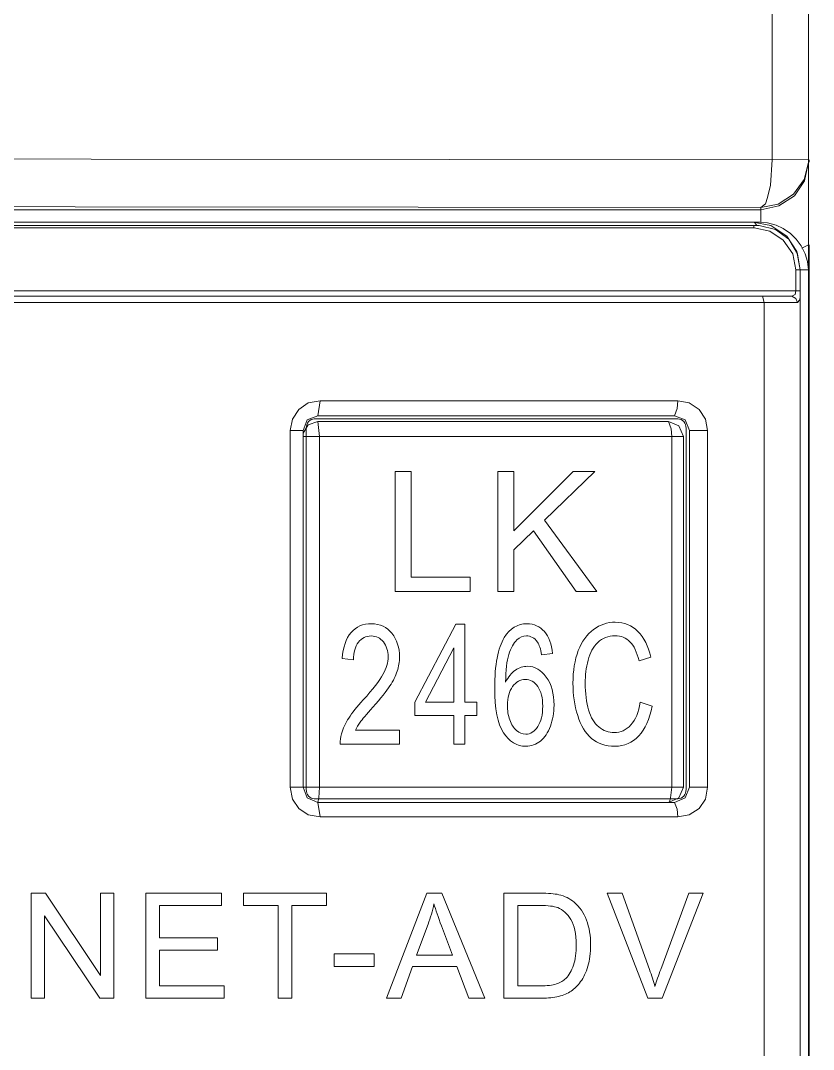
# Model space of a CAD drawing. Header units: millimetres. Extents: x 33157 to 59611, y -29750 to 1750.
# Drawn here: x 54102.27 to 54115.63, y -3122.74 to -3105.41 of the extents above; entities that cross this region are included whole.
import ezdxf

# ---------------------------------------------------------------- set-up
doc = ezdxf.new("R2010")
doc.units = ezdxf.units.MM
doc.layers.get('0').update_dxf_attribs({"lineweight": 18})

msp = doc.modelspace()

# ---------------------------------------------------------------- linework, layer by layer
at = {"lineweight": 9}
for p, q in [((54114.933, -3043.278), (54114.933, -3107.761)), ((54115.547, -3043.278), (54115.547, -3170.694)), ((54115.547, -3107.761), (54115.547, -3107.799)), ((54115.557, -3107.761), (54115.557, -3107.799)), ((54114.744, -3108.564), (54114.744, -3108.81)), ((54115.557, -3109.188), (54115.557, -3168.464)), ((54115.33, -3109.613), (54115.33, -3109.963)), ((54115.406, -3109.613), (54115.406, -3170.429)), ((54115.547, -3109.613), (54115.547, -3167.906)), ((54114.801, -3110.161), (54114.801, -3170.429)), ((54106.816, -3112.316), (54106.816, -3118.325)), ((54107.033, -3112.316), (54107.033, -3118.325)), ((54113.544, -3112.316), (54113.544, -3118.325)), ((54113.846, -3112.316), (54113.846, -3118.325)), ((54107.307, -3112.42), (54107.307, -3118.325)), ((54113.242, -3112.42), (54113.242, -3118.325)), ((54113.44, -3112.42), (54113.44, -3118.325))]:
    msp.add_line(p, q, dxfattribs=at)
for points in [[(54097.414, -3107.742), (54097.414, -3107.742), (54115.547, -3107.761), (54115.547, -3107.761)], [(54114.744, -3108.602), (54114.744, -3108.602), (54083.788, -3108.602), (54083.788, -3108.602)], [(54114.744, -3108.564), (54114.744, -3108.564), (54097.414, -3108.545), (54097.414, -3108.545)], [(54080.121, -3108.81), (54080.121, -3108.81), (54114.725, -3108.81), (54114.725, -3108.81)], [(54114.64, -3108.819), (54114.64, -3108.819), (54114.612, -3108.81), (54114.612, -3108.81)], [(54114.678, -3108.867), (54114.678, -3108.867), (54114.64, -3108.819), (54114.64, -3108.819)], [(54114.631, -3108.904), (54114.631, -3108.904), (54080.197, -3108.904), (54080.197, -3108.904)], [(54080.206, -3108.867), (54080.206, -3108.867), (54114.621, -3108.867), (54114.621, -3108.867)], [(54114.631, -3108.904), (54114.631, -3108.904), (54114.621, -3108.867), (54114.621, -3108.867)], [(54114.621, -3108.867), (54114.621, -3108.867), (54114.65, -3108.867), (54114.65, -3108.867)], [(54114.65, -3108.867), (54114.65, -3108.867), (54114.678, -3108.867), (54114.678, -3108.867)], [(54114.716, -3108.867), (54114.716, -3108.867), (54114.678, -3108.867), (54114.678, -3108.867)], [(54115.434, -3109.245), (54115.434, -3109.245), (54115.547, -3109.188), (54115.547, -3109.188)], [(54115.33, -3109.613), (54115.33, -3109.613), (54115.547, -3109.613), (54115.547, -3109.613)], [(54079.488, -3109.963), (54079.488, -3109.963), (54115.406, -3109.963), (54115.406, -3109.963)], [(54079.564, -3110.057), (54079.564, -3110.057), (54115.264, -3110.057), (54115.264, -3110.057)], [(54114.772, -3110.057), (54114.772, -3110.057), (54114.801, -3110.161), (54114.801, -3110.161)], [(54079.469, -3110.161), (54079.469, -3110.161), (54115.358, -3110.161), (54115.358, -3110.161)], [(54107.317, -3111.815), (54107.317, -3111.815), (54107.279, -3112.07), (54107.279, -3112.07)], [(54107.317, -3111.815), (54107.317, -3111.815), (54113.346, -3111.815), (54113.346, -3111.815)], [(54107.279, -3112.07), (54107.279, -3112.07), (54113.289, -3112.07), (54113.289, -3112.07)], [(54106.816, -3112.316), (54106.816, -3112.316), (54107.033, -3112.316), (54107.033, -3112.316)], [(54113.185, -3112.164), (54113.185, -3112.164), (54107.279, -3112.164), (54107.279, -3112.164)], [(54107.307, -3112.42), (54107.307, -3112.42), (54107.279, -3112.164), (54107.279, -3112.164)], [(54113.846, -3112.316), (54113.846, -3112.316), (54113.544, -3112.316), (54113.544, -3112.316)], [(54107.033, -3112.42), (54107.033, -3112.42), (54113.44, -3112.42), (54113.44, -3112.42)], [(54106.816, -3118.325), (54106.816, -3118.325), (54107.033, -3118.325), (54107.033, -3118.325)], [(54107.033, -3118.325), (54107.033, -3118.325), (54113.44, -3118.325), (54113.44, -3118.325)], [(54107.307, -3118.325), (54107.307, -3118.325), (54107.298, -3118.505), (54107.298, -3118.505)], [(54113.242, -3118.325), (54113.242, -3118.325), (54113.223, -3118.505), (54113.223, -3118.505)], [(54113.846, -3118.325), (54113.846, -3118.325), (54113.544, -3118.325), (54113.544, -3118.325)], [(54107.298, -3118.505), (54107.298, -3118.505), (54107.279, -3118.581), (54107.279, -3118.581)], [(54113.223, -3118.505), (54113.223, -3118.505), (54113.204, -3118.571), (54113.204, -3118.571)], [(54113.289, -3118.581), (54113.289, -3118.581), (54107.279, -3118.581), (54107.279, -3118.581)], [(54107.279, -3118.581), (54107.279, -3118.581), (54113.185, -3118.581), (54113.185, -3118.581)], [(54107.317, -3118.826), (54107.317, -3118.826), (54107.279, -3118.581), (54107.279, -3118.581)], [(54113.204, -3118.571), (54113.204, -3118.571), (54113.185, -3118.581), (54113.185, -3118.581)], [(54113.346, -3118.826), (54113.346, -3118.826), (54107.317, -3118.826), (54107.317, -3118.826)]]:
    msp.add_open_spline(points, degree=3, dxfattribs=at)
for points, knots in [([(54114.744, -3108.602), (54114.744, -3108.602), (54115.046, -3108.536), (54115.046, -3108.536), (54115.046, -3108.536), (54115.311, -3108.366), (54115.311, -3108.366), (54115.311, -3108.366), (54115.481, -3108.111), (54115.481, -3108.111), (54115.481, -3108.111), (54115.547, -3107.799), (54115.547, -3107.799)], [0, 0, 0, 0, 154250.436821, 154250.436821, 154250.436821, 308500.873642, 308500.873642, 308500.873642, 462751.310463, 462751.310463, 462751.310463, 617001.747283, 617001.747283, 617001.747283, 617001.747283]), ([(54114.744, -3108.564), (54114.744, -3108.564), (54115.037, -3108.507), (54115.037, -3108.507), (54115.037, -3108.507), (54115.292, -3108.337), (54115.292, -3108.337), (54115.292, -3108.337), (54115.472, -3108.092), (54115.472, -3108.092), (54115.472, -3108.092), (54115.547, -3107.799), (54115.547, -3107.799)], [0, 0, 0, 0, 154250.384135, 154250.384135, 154250.384135, 308500.76827, 308500.76827, 308500.76827, 462751.152405, 462751.152405, 462751.152405, 617001.53654, 617001.53654, 617001.53654, 617001.53654]), ([(54114.933, -3107.761), (54114.933, -3107.761), (54114.905, -3108.186), (54114.905, -3108.186), (54114.905, -3108.186), (54114.857, -3108.394), (54114.857, -3108.394), (54114.857, -3108.394), (54114.82, -3108.498), (54114.82, -3108.498), (54114.82, -3108.498), (54114.744, -3108.564), (54114.744, -3108.564)], [0, 0, 0, 0, 154249.228668, 154249.228668, 154249.228668, 308498.457336, 308498.457336, 308498.457336, 462747.686005, 462747.686005, 462747.686005, 616996.914673, 616996.914673, 616996.914673, 616996.914673]), ([(54115.406, -3109.613), (54115.406, -3109.613), (54115.349, -3109.301), (54115.349, -3109.301), (54115.349, -3109.301), (54115.179, -3109.046), (54115.179, -3109.046), (54115.179, -3109.046), (54114.914, -3108.867), (54114.914, -3108.867), (54114.914, -3108.867), (54114.612, -3108.81), (54114.612, -3108.81)], [0, 0, 0, 0, 154251.480253, 154251.480253, 154251.480253, 308502.960506, 308502.960506, 308502.960506, 462754.440759, 462754.440759, 462754.440759, 617005.921012, 617005.921012, 617005.921012, 617005.921012]), ([(54115.547, -3109.613), (54115.547, -3109.613), (54115.528, -3109.471), (54115.528, -3109.471), (54115.528, -3109.471), (54115.491, -3109.339), (54115.491, -3109.339), (54115.491, -3109.339), (54115.424, -3109.207), (54115.424, -3109.207), (54115.424, -3109.207), (54115.339, -3109.093), (54115.339, -3109.093), (54115.339, -3109.093), (54115.245, -3108.999), (54115.245, -3108.999), (54115.245, -3108.999), (54115.122, -3108.914), (54115.122, -3108.914), (54115.122, -3108.914), (54114.999, -3108.857), (54114.999, -3108.857), (54114.999, -3108.857), (54114.857, -3108.819), (54114.857, -3108.819), (54114.857, -3108.819), (54114.725, -3108.81), (54114.725, -3108.81)], [0, 0, 0, 0, 143128.672101, 143128.672101, 143128.672101, 286257.344202, 286257.344202, 286257.344202, 429386.016303, 429386.016303, 429386.016303, 572514.688404, 572514.688404, 572514.688404, 715643.360505, 715643.360505, 715643.360505, 858772.032605, 858772.032605, 858772.032605, 1001900.704706, 1001900.704706, 1001900.704706, 1145029.376807, 1145029.376807, 1145029.376807, 1288158.048908, 1288158.048908, 1288158.048908, 1288158.048908]), ([(54115.33, -3109.613), (54115.33, -3109.613), (54115.283, -3109.339), (54115.283, -3109.339), (54115.283, -3109.339), (54115.122, -3109.112), (54115.122, -3109.112), (54115.122, -3109.112), (54114.895, -3108.961), (54114.895, -3108.961), (54114.895, -3108.961), (54114.631, -3108.904), (54114.631, -3108.904)], [0, 0, 0, 0, 154251.496688, 154251.496688, 154251.496688, 308502.993375, 308502.993375, 308502.993375, 462754.490063, 462754.490063, 462754.490063, 617005.986751, 617005.986751, 617005.986751, 617005.986751]), ([(54114.716, -3108.867), (54114.716, -3108.867), (54114.99, -3108.933), (54114.99, -3108.933), (54114.99, -3108.933), (54115.217, -3109.093), (54115.217, -3109.093), (54115.217, -3109.093), (54115.358, -3109.339), (54115.358, -3109.339), (54115.358, -3109.339), (54115.406, -3109.613), (54115.406, -3109.613)], [0, 0, 0, 0, 154251.244562, 154251.244562, 154251.244562, 308502.489123, 308502.489123, 308502.489123, 462753.733685, 462753.733685, 462753.733685, 617004.978246, 617004.978246, 617004.978246, 617004.978246]), ([(54115.264, -3110.057), (54115.264, -3110.057), (54115.33, -3110.095), (54115.33, -3110.095), (54115.33, -3110.095), (54115.358, -3110.161), (54115.358, -3110.161)], [0, 0, 0, 0, 173959.280903, 173959.280903, 173959.280903, 347918.561806, 347918.561806, 347918.561806, 347918.561806]), ([(54115.264, -3110.057), (54115.264, -3110.057), (54115.32, -3110.029), (54115.32, -3110.029), (54115.32, -3110.029), (54115.33, -3109.963), (54115.33, -3109.963)], [0, 0, 0, 0, 173959.153992, 173959.153992, 173959.153992, 347918.307983, 347918.307983, 347918.307983, 347918.307983]), ([(54115.358, -3110.161), (54115.358, -3110.161), (54115.396, -3110.123), (54115.396, -3110.123), (54115.396, -3110.123), (54115.406, -3110.076), (54115.406, -3110.076), (54115.406, -3110.076), (54115.406, -3109.963), (54115.406, -3109.963)], [0, 0, 0, 0, 160294.74814, 160294.74814, 160294.74814, 320589.496281, 320589.496281, 320589.496281, 480884.244421, 480884.244421, 480884.244421, 480884.244421]), ([(54106.816, -3112.316), (54106.816, -3112.316), (54106.854, -3112.127), (54106.854, -3112.127), (54106.854, -3112.127), (54106.958, -3111.966), (54106.958, -3111.966), (54106.958, -3111.966), (54107.118, -3111.853), (54107.118, -3111.853), (54107.118, -3111.853), (54107.317, -3111.815), (54107.317, -3111.815)], [0, 0, 0, 0, 154233.320652, 154233.320652, 154233.320652, 308466.641303, 308466.641303, 308466.641303, 462699.961955, 462699.961955, 462699.961955, 616933.282607, 616933.282607, 616933.282607, 616933.282607]), ([(54113.346, -3111.815), (54113.346, -3111.815), (54113.336, -3111.947), (54113.336, -3111.947), (54113.336, -3111.947), (54113.289, -3112.07), (54113.289, -3112.07)], [0, 0, 0, 0, 173956.068817, 173956.068817, 173956.068817, 347912.137634, 347912.137634, 347912.137634, 347912.137634]), ([(54113.346, -3111.815), (54113.346, -3111.815), (54113.535, -3111.853), (54113.535, -3111.853), (54113.535, -3111.853), (54113.705, -3111.966), (54113.705, -3111.966), (54113.705, -3111.966), (54113.809, -3112.127), (54113.809, -3112.127), (54113.809, -3112.127), (54113.846, -3112.316), (54113.846, -3112.316)], [0, 0, 0, 0, 154251.604839, 154251.604839, 154251.604839, 308503.209677, 308503.209677, 308503.209677, 462754.814516, 462754.814516, 462754.814516, 617006.419354, 617006.419354, 617006.419354, 617006.419354]), ([(54107.279, -3112.07), (54107.279, -3112.07), (54107.099, -3112.136), (54107.099, -3112.136), (54107.099, -3112.136), (54107.033, -3112.316), (54107.033, -3112.316)], [0, 0, 0, 0, 173937.025162, 173937.025162, 173937.025162, 347874.050323, 347874.050323, 347874.050323, 347874.050323]), ([(54113.544, -3112.316), (54113.544, -3112.316), (54113.468, -3112.136), (54113.468, -3112.136), (54113.468, -3112.136), (54113.289, -3112.07), (54113.289, -3112.07)], [0, 0, 0, 0, 173956.800901, 173956.800901, 173956.800901, 347913.601801, 347913.601801, 347913.601801, 347913.601801]), ([(54107.279, -3112.164), (54107.279, -3112.164), (54107.118, -3112.221), (54107.118, -3112.221), (54107.118, -3112.221), (54107.033, -3112.363), (54107.033, -3112.363)], [0, 0, 0, 0, 173937.222233, 173937.222233, 173937.222233, 347874.444465, 347874.444465, 347874.444465, 347874.444465]), ([(54113.44, -3112.42), (54113.44, -3112.42), (54113.364, -3112.24), (54113.364, -3112.24), (54113.364, -3112.24), (54113.185, -3112.164), (54113.185, -3112.164)], [0, 0, 0, 0, 173956.649353, 173956.649353, 173956.649353, 347913.298706, 347913.298706, 347913.298706, 347913.298706]), ([(54113.242, -3112.42), (54113.242, -3112.42), (54113.232, -3112.287), (54113.232, -3112.287), (54113.232, -3112.287), (54113.185, -3112.164), (54113.185, -3112.164)], [0, 0, 0, 0, 173956.41156, 173956.41156, 173956.41156, 347912.82312, 347912.82312, 347912.82312, 347912.82312]), ([(54107.317, -3118.826), (54107.317, -3118.826), (54107.118, -3118.788), (54107.118, -3118.788), (54107.118, -3118.788), (54106.958, -3118.684), (54106.958, -3118.684), (54106.958, -3118.684), (54106.854, -3118.524), (54106.854, -3118.524), (54106.854, -3118.524), (54106.816, -3118.325), (54106.816, -3118.325)], [0, 0, 0, 0, 154243.393171, 154243.393171, 154243.393171, 308486.786341, 308486.786341, 308486.786341, 462730.179512, 462730.179512, 462730.179512, 616973.572682, 616973.572682, 616973.572682, 616973.572682]), ([(54107.033, -3118.325), (54107.033, -3118.325), (54107.099, -3118.505), (54107.099, -3118.505), (54107.099, -3118.505), (54107.279, -3118.581), (54107.279, -3118.581)], [0, 0, 0, 0, 173947.686586, 173947.686586, 173947.686586, 347895.373172, 347895.373172, 347895.373172, 347895.373172]), ([(54113.185, -3118.581), (54113.185, -3118.581), (54113.364, -3118.505), (54113.364, -3118.505), (54113.364, -3118.505), (54113.44, -3118.325), (54113.44, -3118.325)], [0, 0, 0, 0, 173967.142101, 173967.142101, 173967.142101, 347934.284201, 347934.284201, 347934.284201, 347934.284201]), ([(54113.289, -3118.581), (54113.289, -3118.581), (54113.468, -3118.505), (54113.468, -3118.505), (54113.468, -3118.505), (54113.544, -3118.325), (54113.544, -3118.325)], [0, 0, 0, 0, 173967.466205, 173967.466205, 173967.466205, 347934.932409, 347934.932409, 347934.932409, 347934.932409]), ([(54113.846, -3118.325), (54113.846, -3118.325), (54113.809, -3118.524), (54113.809, -3118.524), (54113.809, -3118.524), (54113.705, -3118.684), (54113.705, -3118.684), (54113.705, -3118.684), (54113.535, -3118.788), (54113.535, -3118.788), (54113.535, -3118.788), (54113.346, -3118.826), (54113.346, -3118.826)], [0, 0, 0, 0, 154261.684437, 154261.684437, 154261.684437, 308523.368875, 308523.368875, 308523.368875, 462785.053312, 462785.053312, 462785.053312, 617046.73775, 617046.73775, 617046.73775, 617046.73775]), ([(54113.346, -3118.826), (54113.346, -3118.826), (54113.336, -3118.694), (54113.336, -3118.694), (54113.336, -3118.694), (54113.289, -3118.581), (54113.289, -3118.581)], [0, 0, 0, 0, 173967.528364, 173967.528364, 173967.528364, 347935.056728, 347935.056728, 347935.056728, 347935.056728])]:
    msp.add_open_spline(points, degree=3, knots=knots, dxfattribs=at)
for points, knots in [([(54107.221, -3112.121), (54107.221, -3112.121), (54113.347, -3112.121), (54113.347, -3112.121), (54113.422, -3112.121), (54113.484, -3112.192), (54113.484, -3112.28), (54113.484, -3112.28), (54113.484, -3118.361), (54113.484, -3118.361), (54113.484, -3118.449), (54113.422, -3118.521), (54113.347, -3118.521), (54113.347, -3118.521), (54107.221, -3118.521), (54107.221, -3118.521), (54107.146, -3118.521), (54107.084, -3118.449), (54107.084, -3118.361), (54107.084, -3118.361), (54107.084, -3112.28), (54107.084, -3112.28), (54107.084, -3112.192), (54107.146, -3112.121), (54107.221, -3112.121)], [0, 0, 0, 0, 144384.234213, 144384.234213, 144384.234213, 288768.468427, 288768.468427, 288768.468427, 433152.70264, 433152.70264, 433152.70264, 577536.936854, 577536.936854, 577536.936854, 721921.171067, 721921.171067, 721921.171067, 866305.405281, 866305.405281, 866305.405281, 1010689.639494, 1010689.639494, 1010689.639494, 1155073.873707, 1155073.873707, 1155073.873707, 1155073.873707]), ([(54108.585, -3115.027), (54108.585, -3115.027), (54108.585, -3113.006), (54108.585, -3113.006), (54108.585, -3113.006), (54108.853, -3113.006), (54108.853, -3113.006), (54108.853, -3113.006), (54108.853, -3114.79), (54108.853, -3114.79), (54108.853, -3114.79), (54109.847, -3114.79), (54109.847, -3114.79), (54109.847, -3114.79), (54109.847, -3115.027), (54109.847, -3115.027), (54109.847, -3115.027), (54108.585, -3115.027), (54108.585, -3115.027)], [0, 0, 0, 0, 147670.696242, 147670.696242, 147670.696242, 295341.392484, 295341.392484, 295341.392484, 443012.088727, 443012.088727, 443012.088727, 590682.784969, 590682.784969, 590682.784969, 738353.481211, 738353.481211, 738353.481211, 886024.177453, 886024.177453, 886024.177453, 886024.177453]), ([(54110.312, -3115.027), (54110.312, -3115.027), (54110.312, -3113.006), (54110.312, -3113.006), (54110.312, -3113.006), (54110.58, -3113.006), (54110.58, -3113.006), (54110.58, -3113.006), (54110.58, -3114.008), (54110.58, -3114.008), (54110.58, -3114.008), (54111.584, -3113.006), (54111.584, -3113.006), (54111.584, -3113.006), (54111.946, -3113.006), (54111.946, -3113.006), (54111.946, -3113.006), (54111.098, -3113.826), (54111.098, -3113.826), (54111.098, -3113.826), (54111.983, -3115.027), (54111.983, -3115.027), (54111.983, -3115.027), (54111.63, -3115.027), (54111.63, -3115.027), (54111.63, -3115.027), (54110.911, -3114.007), (54110.911, -3114.007), (54110.911, -3114.007), (54110.58, -3114.327), (54110.58, -3114.327), (54110.58, -3114.327), (54110.58, -3115.027), (54110.58, -3115.027), (54110.58, -3115.027), (54110.312, -3115.027), (54110.312, -3115.027)], [0, 0, 0, 0, 141105.313571, 141105.313571, 141105.313571, 282210.627142, 282210.627142, 282210.627142, 423315.940712, 423315.940712, 423315.940712, 564421.254283, 564421.254283, 564421.254283, 705526.567854, 705526.567854, 705526.567854, 846631.881425, 846631.881425, 846631.881425, 987737.194996, 987737.194996, 987737.194996, 1128842.508566, 1128842.508566, 1128842.508566, 1269947.822137, 1269947.822137, 1269947.822137, 1411053.135708, 1411053.135708, 1411053.135708, 1552158.449279, 1552158.449279, 1552158.449279, 1693263.76285, 1693263.76285, 1693263.76285, 1693263.76285]), ([(54108.658, -3117.364), (54108.658, -3117.364), (54108.658, -3117.601), (54108.658, -3117.601), (54108.658, -3117.601), (54107.656, -3117.601), (54107.656, -3117.601), (54107.655, -3117.541), (54107.662, -3117.484), (54107.678, -3117.428), (54107.704, -3117.337), (54107.745, -3117.248), (54107.802, -3117.16), (54107.858, -3117.072), (54107.939, -3116.97), (54108.045, -3116.855), (54108.208, -3116.675), (54108.32, -3116.532), (54108.378, -3116.427), (54108.436, -3116.321), (54108.465, -3116.222), (54108.465, -3116.128), (54108.465, -3116.029), (54108.439, -3115.947), (54108.386, -3115.879), (54108.333, -3115.812), (54108.264, -3115.778), (54108.179, -3115.778), (54108.09, -3115.778), (54108.018, -3115.813), (54107.964, -3115.885), (54107.91, -3115.956), (54107.883, -3116.055), (54107.882, -3116.181), (54107.882, -3116.181), (54107.692, -3116.156), (54107.692, -3116.156), (54107.705, -3115.966), (54107.754, -3115.821), (54107.84, -3115.721), (54107.925, -3115.622), (54108.04, -3115.572), (54108.184, -3115.572), (54108.329, -3115.572), (54108.444, -3115.625), (54108.528, -3115.733), (54108.613, -3115.841), (54108.656, -3115.974), (54108.656, -3116.133), (54108.656, -3116.214), (54108.643, -3116.294), (54108.618, -3116.372), (54108.594, -3116.45), (54108.552, -3116.533), (54108.495, -3116.619), (54108.437, -3116.705), (54108.342, -3116.824), (54108.209, -3116.975), (54108.097, -3117.1), (54108.025, -3117.185), (54107.994, -3117.229), (54107.962, -3117.274), (54107.936, -3117.319), (54107.915, -3117.364), (54107.915, -3117.364), (54108.658, -3117.364), (54108.658, -3117.364)], [0, 0, 0, 0, 138118.109303, 138118.109303, 138118.109303, 276236.218605, 276236.218605, 276236.218605, 414354.327908, 414354.327908, 414354.327908, 552472.43721, 552472.43721, 552472.43721, 690590.546513, 690590.546513, 690590.546513, 828708.655816, 828708.655816, 828708.655816, 966826.765118, 966826.765118, 966826.765118, 1104944.874421, 1104944.874421, 1104944.874421, 1243062.983724, 1243062.983724, 1243062.983724, 1381181.093026, 1381181.093026, 1381181.093026, 1519299.202329, 1519299.202329, 1519299.202329, 1657417.311631, 1657417.311631, 1657417.311631, 1795535.420934, 1795535.420934, 1795535.420934, 1933653.530237, 1933653.530237, 1933653.530237, 2071771.639539, 2071771.639539, 2071771.639539, 2209889.748842, 2209889.748842, 2209889.748842, 2348007.858144, 2348007.858144, 2348007.858144, 2486125.967447, 2486125.967447, 2486125.967447, 2624244.07675, 2624244.07675, 2624244.07675, 2762362.186052, 2762362.186052, 2762362.186052, 2900480.295355, 2900480.295355, 2900480.295355, 3038598.404658, 3038598.404658, 3038598.404658, 3038598.404658]), ([(54109.57, -3117.601), (54109.57, -3117.601), (54109.57, -3117.118), (54109.57, -3117.118), (54109.57, -3117.118), (54108.913, -3117.118), (54108.913, -3117.118), (54108.913, -3117.118), (54108.913, -3116.89), (54108.913, -3116.89), (54108.913, -3116.89), (54109.604, -3115.58), (54109.604, -3115.58), (54109.604, -3115.58), (54109.756, -3115.58), (54109.756, -3115.58), (54109.756, -3115.58), (54109.756, -3116.89), (54109.756, -3116.89), (54109.756, -3116.89), (54109.961, -3116.89), (54109.961, -3116.89), (54109.961, -3116.89), (54109.961, -3117.118), (54109.961, -3117.118), (54109.961, -3117.118), (54109.756, -3117.118), (54109.756, -3117.118), (54109.756, -3117.118), (54109.756, -3117.601), (54109.756, -3117.601), (54109.756, -3117.601), (54109.57, -3117.601), (54109.57, -3117.601)], [0, 0, 0, 0, 141560.786581, 141560.786581, 141560.786581, 283121.573161, 283121.573161, 283121.573161, 424682.359742, 424682.359742, 424682.359742, 566243.146322, 566243.146322, 566243.146322, 707803.932903, 707803.932903, 707803.932903, 849364.719483, 849364.719483, 849364.719483, 990925.506064, 990925.506064, 990925.506064, 1132486.292645, 1132486.292645, 1132486.292645, 1274047.079225, 1274047.079225, 1274047.079225, 1415607.865806, 1415607.865806, 1415607.865806, 1557168.652386, 1557168.652386, 1557168.652386, 1557168.652386]), ([(54111.234, -3116.074), (54111.234, -3116.074), (54111.05, -3116.094), (54111.05, -3116.094), (54111.034, -3115.996), (54111.01, -3115.925), (54110.979, -3115.881), (54110.929, -3115.81), (54110.867, -3115.775), (54110.793, -3115.775), (54110.733, -3115.775), (54110.681, -3115.797), (54110.635, -3115.841), (54110.577, -3115.898), (54110.531, -3115.981), (54110.497, -3116.09), (54110.463, -3116.2), (54110.445, -3116.355), (54110.444, -3116.557), (54110.489, -3116.466), (54110.544, -3116.399), (54110.608, -3116.355), (54110.673, -3116.311), (54110.741, -3116.289), (54110.812, -3116.289), (54110.936, -3116.289), (54111.041, -3116.35), (54111.129, -3116.471), (54111.216, -3116.593), (54111.259, -3116.75), (54111.259, -3116.944), (54111.259, -3117.071), (54111.239, -3117.188), (54111.198, -3117.297), (54111.157, -3117.407), (54111.101, -3117.49), (54111.029, -3117.548), (54110.958, -3117.606), (54110.876, -3117.635), (54110.785, -3117.635), (54110.631, -3117.635), (54110.504, -3117.559), (54110.407, -3117.407), (54110.309, -3117.255), (54110.26, -3117.004), (54110.26, -3116.655), (54110.26, -3116.265), (54110.314, -3115.98), (54110.422, -3115.803), (54110.517, -3115.649), (54110.644, -3115.572), (54110.804, -3115.572), (54110.923, -3115.572), (54111.021, -3115.616), (54111.097, -3115.705), (54111.173, -3115.794), (54111.219, -3115.917), (54111.234, -3116.074)], [0, 0, 0, 0, 138608.400238, 138608.400238, 138608.400238, 277216.800476, 277216.800476, 277216.800476, 415825.200713, 415825.200713, 415825.200713, 554433.600951, 554433.600951, 554433.600951, 693042.001189, 693042.001189, 693042.001189, 831650.401427, 831650.401427, 831650.401427, 970258.801665, 970258.801665, 970258.801665, 1108867.201903, 1108867.201903, 1108867.201903, 1247475.60214, 1247475.60214, 1247475.60214, 1386084.002378, 1386084.002378, 1386084.002378, 1524692.402616, 1524692.402616, 1524692.402616, 1663300.802854, 1663300.802854, 1663300.802854, 1801909.203092, 1801909.203092, 1801909.203092, 1940517.60333, 1940517.60333, 1940517.60333, 2079126.003567, 2079126.003567, 2079126.003567, 2217734.403805, 2217734.403805, 2217734.403805, 2356342.804043, 2356342.804043, 2356342.804043, 2494951.204281, 2494951.204281, 2494951.204281, 2633559.604519, 2633559.604519, 2633559.604519, 2633559.604519]), ([(54112.712, -3116.892), (54112.712, -3116.892), (54112.913, -3116.96), (54112.913, -3116.96), (54112.871, -3117.179), (54112.796, -3117.346), (54112.687, -3117.462), (54112.578, -3117.577), (54112.445, -3117.635), (54112.288, -3117.635), (54112.125, -3117.635), (54111.993, -3117.591), (54111.89, -3117.502), (54111.788, -3117.413), (54111.711, -3117.285), (54111.658, -3117.117), (54111.605, -3116.948), (54111.578, -3116.768), (54111.578, -3116.575), (54111.578, -3116.365), (54111.608, -3116.182), (54111.668, -3116.025), (54111.728, -3115.868), (54111.814, -3115.749), (54111.925, -3115.668), (54112.036, -3115.587), (54112.158, -3115.546), (54112.291, -3115.546), (54112.442, -3115.546), (54112.569, -3115.598), (54112.672, -3115.701), (54112.775, -3115.804), (54112.847, -3115.948), (54112.888, -3116.134), (54112.888, -3116.134), (54112.691, -3116.196), (54112.691, -3116.196), (54112.656, -3116.05), (54112.605, -3115.942), (54112.539, -3115.876), (54112.472, -3115.808), (54112.388, -3115.775), (54112.287, -3115.775), (54112.171, -3115.775), (54112.074, -3115.812), (54111.996, -3115.886), (54111.919, -3115.961), (54111.864, -3116.061), (54111.832, -3116.186), (54111.801, -3116.312), (54111.785, -3116.441), (54111.785, -3116.574), (54111.785, -3116.746), (54111.804, -3116.896), (54111.841, -3117.024), (54111.878, -3117.152), (54111.936, -3117.248), (54112.015, -3117.311), (54112.094, -3117.375), (54112.179, -3117.406), (54112.271, -3117.406), (54112.383, -3117.406), (54112.477, -3117.363), (54112.555, -3117.277), (54112.632, -3117.19), (54112.685, -3117.062), (54112.712, -3116.892)], [0, 0, 0, 0, 138127.758234, 138127.758234, 138127.758234, 276255.516467, 276255.516467, 276255.516467, 414383.274701, 414383.274701, 414383.274701, 552511.032935, 552511.032935, 552511.032935, 690638.791168, 690638.791168, 690638.791168, 828766.549402, 828766.549402, 828766.549402, 966894.307636, 966894.307636, 966894.307636, 1105022.06587, 1105022.06587, 1105022.06587, 1243149.824103, 1243149.824103, 1243149.824103, 1381277.582337, 1381277.582337, 1381277.582337, 1519405.340571, 1519405.340571, 1519405.340571, 1657533.098804, 1657533.098804, 1657533.098804, 1795660.857038, 1795660.857038, 1795660.857038, 1933788.615272, 1933788.615272, 1933788.615272, 2071916.373505, 2071916.373505, 2071916.373505, 2210044.131739, 2210044.131739, 2210044.131739, 2348171.889973, 2348171.889973, 2348171.889973, 2486299.648207, 2486299.648207, 2486299.648207, 2624427.40644, 2624427.40644, 2624427.40644, 2762555.164674, 2762555.164674, 2762555.164674, 2900682.922908, 2900682.922908, 2900682.922908, 3038810.681141, 3038810.681141, 3038810.681141, 3038810.681141]), ([(54109.57, -3116.89), (54109.57, -3116.89), (54109.57, -3115.98), (54109.57, -3115.98), (54109.57, -3115.98), (54109.095, -3116.89), (54109.095, -3116.89), (54109.095, -3116.89), (54109.57, -3116.89), (54109.57, -3116.89)], [0, 0, 0, 0, 160284.501698, 160284.501698, 160284.501698, 320569.003396, 320569.003396, 320569.003396, 480853.505094, 480853.505094, 480853.505094, 480853.505094]), ([(54110.473, -3116.946), (54110.473, -3117.032), (54110.487, -3117.114), (54110.514, -3117.192), (54110.541, -3117.27), (54110.579, -3117.329), (54110.628, -3117.37), (54110.676, -3117.411), (54110.728, -3117.432), (54110.782, -3117.432), (54110.861, -3117.432), (54110.929, -3117.389), (54110.985, -3117.305), (54111.041, -3117.22), (54111.069, -3117.105), (54111.069, -3116.96), (54111.069, -3116.82), (54111.041, -3116.71), (54110.986, -3116.63), (54110.931, -3116.549), (54110.86, -3116.509), (54110.775, -3116.509), (54110.691, -3116.509), (54110.62, -3116.549), (54110.561, -3116.63), (54110.503, -3116.71), (54110.473, -3116.815), (54110.473, -3116.946)], [0, 0, 0, 0, 143127.061246, 143127.061246, 143127.061246, 286254.122492, 286254.122492, 286254.122492, 429381.183738, 429381.183738, 429381.183738, 572508.244984, 572508.244984, 572508.244984, 715635.30623, 715635.30623, 715635.30623, 858762.367476, 858762.367476, 858762.367476, 1001889.428722, 1001889.428722, 1001889.428722, 1145016.489968, 1145016.489968, 1145016.489968, 1288143.551214, 1288143.551214, 1288143.551214, 1288143.551214]), ([(54102.454, -3121.878), (54102.454, -3121.878), (54102.454, -3120.11), (54102.454, -3120.11), (54102.454, -3120.11), (54102.694, -3120.11), (54102.694, -3120.11), (54102.694, -3120.11), (54103.622, -3121.497), (54103.622, -3121.497), (54103.622, -3121.497), (54103.622, -3120.11), (54103.622, -3120.11), (54103.622, -3120.11), (54103.846, -3120.11), (54103.846, -3120.11), (54103.846, -3120.11), (54103.846, -3121.878), (54103.846, -3121.878), (54103.846, -3121.878), (54103.606, -3121.878), (54103.606, -3121.878), (54103.606, -3121.878), (54102.678, -3120.49), (54102.678, -3120.49), (54102.678, -3120.49), (54102.678, -3121.878), (54102.678, -3121.878), (54102.678, -3121.878), (54102.454, -3121.878), (54102.454, -3121.878)], [0, 0, 0, 0, 142409.33183, 142409.33183, 142409.33183, 284818.663661, 284818.663661, 284818.663661, 427227.995491, 427227.995491, 427227.995491, 569637.327321, 569637.327321, 569637.327321, 712046.659152, 712046.659152, 712046.659152, 854455.990982, 854455.990982, 854455.990982, 996865.322812, 996865.322812, 996865.322812, 1139274.654643, 1139274.654643, 1139274.654643, 1281683.986473, 1281683.986473, 1281683.986473, 1424093.318303, 1424093.318303, 1424093.318303, 1424093.318303]), ([(54104.381, -3121.878), (54104.381, -3121.878), (54104.381, -3120.11), (54104.381, -3120.11), (54104.381, -3120.11), (54105.658, -3120.11), (54105.658, -3120.11), (54105.658, -3120.11), (54105.658, -3120.317), (54105.658, -3120.317), (54105.658, -3120.317), (54104.616, -3120.317), (54104.616, -3120.317), (54104.616, -3120.317), (54104.616, -3120.86), (54104.616, -3120.86), (54104.616, -3120.86), (54105.591, -3120.86), (54105.591, -3120.86), (54105.591, -3120.86), (54105.591, -3121.068), (54105.591, -3121.068), (54105.591, -3121.068), (54104.616, -3121.068), (54104.616, -3121.068), (54104.616, -3121.068), (54104.616, -3121.67), (54104.616, -3121.67), (54104.616, -3121.67), (54105.7, -3121.67), (54105.7, -3121.67), (54105.7, -3121.67), (54105.7, -3121.878), (54105.7, -3121.878), (54105.7, -3121.878), (54104.381, -3121.878), (54104.381, -3121.878)], [0, 0, 0, 0, 141099.936486, 141099.936486, 141099.936486, 282199.872972, 282199.872972, 282199.872972, 423299.809458, 423299.809458, 423299.809458, 564399.745943, 564399.745943, 564399.745943, 705499.682429, 705499.682429, 705499.682429, 846599.618915, 846599.618915, 846599.618915, 987699.555401, 987699.555401, 987699.555401, 1128799.491887, 1128799.491887, 1128799.491887, 1269899.428373, 1269899.428373, 1269899.428373, 1410999.364859, 1410999.364859, 1410999.364859, 1552099.301344, 1552099.301344, 1552099.301344, 1693199.23783, 1693199.23783, 1693199.23783, 1693199.23783]), ([(54106.61, -3121.878), (54106.61, -3121.878), (54106.61, -3120.317), (54106.61, -3120.317), (54106.61, -3120.317), (54106.027, -3120.317), (54106.027, -3120.317), (54106.027, -3120.317), (54106.027, -3120.11), (54106.027, -3120.11), (54106.027, -3120.11), (54107.428, -3120.11), (54107.428, -3120.11), (54107.428, -3120.11), (54107.428, -3120.317), (54107.428, -3120.317), (54107.428, -3120.317), (54106.845, -3120.317), (54106.845, -3120.317), (54106.845, -3120.317), (54106.845, -3121.878), (54106.845, -3121.878), (54106.845, -3121.878), (54106.61, -3121.878), (54106.61, -3121.878)], [0, 0, 0, 0, 144389.90961, 144389.90961, 144389.90961, 288779.81922, 288779.81922, 288779.81922, 433169.72883, 433169.72883, 433169.72883, 577559.63844, 577559.63844, 577559.63844, 721949.548049, 721949.548049, 721949.548049, 866339.457659, 866339.457659, 866339.457659, 1010729.367269, 1010729.367269, 1010729.367269, 1155119.276879, 1155119.276879, 1155119.276879, 1155119.276879]), ([(54108.436, -3121.878), (54108.436, -3121.878), (54109.114, -3120.11), (54109.114, -3120.11), (54109.114, -3120.11), (54109.371, -3120.11), (54109.371, -3120.11), (54109.371, -3120.11), (54110.091, -3121.878), (54110.091, -3121.878), (54110.091, -3121.878), (54109.825, -3121.878), (54109.825, -3121.878), (54109.825, -3121.878), (54109.62, -3121.342), (54109.62, -3121.342), (54109.62, -3121.342), (54108.876, -3121.342), (54108.876, -3121.342), (54108.876, -3121.342), (54108.684, -3121.878), (54108.684, -3121.878), (54108.684, -3121.878), (54108.436, -3121.878), (54108.436, -3121.878)], [0, 0, 0, 0, 144397.076871, 144397.076871, 144397.076871, 288794.153741, 288794.153741, 288794.153741, 433191.230612, 433191.230612, 433191.230612, 577588.307482, 577588.307482, 577588.307482, 721985.384353, 721985.384353, 721985.384353, 866382.461223, 866382.461223, 866382.461223, 1010779.538094, 1010779.538094, 1010779.538094, 1155176.614965, 1155176.614965, 1155176.614965, 1155176.614965]), ([(54110.414, -3121.878), (54110.414, -3121.878), (54110.414, -3120.11), (54110.414, -3120.11), (54110.414, -3120.11), (54111.023, -3120.11), (54111.023, -3120.11), (54111.161, -3120.11), (54111.266, -3120.118), (54111.338, -3120.135), (54111.439, -3120.158), (54111.526, -3120.201), (54111.597, -3120.262), (54111.691, -3120.341), (54111.76, -3120.441), (54111.806, -3120.564), (54111.853, -3120.686), (54111.876, -3120.827), (54111.876, -3120.984), (54111.876, -3121.118), (54111.86, -3121.237), (54111.829, -3121.341), (54111.798, -3121.445), (54111.757, -3121.531), (54111.708, -3121.599), (54111.659, -3121.667), (54111.605, -3121.72), (54111.547, -3121.759), (54111.489, -3121.798), (54111.419, -3121.828), (54111.336, -3121.848), (54111.254, -3121.868), (54111.159, -3121.878), (54111.052, -3121.878), (54111.052, -3121.878), (54110.414, -3121.878), (54110.414, -3121.878)], [0, 0, 0, 0, 141117.836592, 141117.836592, 141117.836592, 282235.673185, 282235.673185, 282235.673185, 423353.509777, 423353.509777, 423353.509777, 564471.346369, 564471.346369, 564471.346369, 705589.182961, 705589.182961, 705589.182961, 846707.019554, 846707.019554, 846707.019554, 987824.856146, 987824.856146, 987824.856146, 1128942.692738, 1128942.692738, 1128942.692738, 1270060.529331, 1270060.529331, 1270060.529331, 1411178.365923, 1411178.365923, 1411178.365923, 1552296.202515, 1552296.202515, 1552296.202515, 1693414.039107, 1693414.039107, 1693414.039107, 1693414.039107]), ([(54112.838, -3121.878), (54112.838, -3121.878), (54112.155, -3120.11), (54112.155, -3120.11), (54112.155, -3120.11), (54112.409, -3120.11), (54112.409, -3120.11), (54112.409, -3120.11), (54112.868, -3121.395), (54112.868, -3121.395), (54112.905, -3121.497), (54112.936, -3121.594), (54112.96, -3121.684), (54112.988, -3121.587), (54113.019, -3121.491), (54113.056, -3121.395), (54113.056, -3121.395), (54113.532, -3120.11), (54113.532, -3120.11), (54113.532, -3120.11), (54113.771, -3120.11), (54113.771, -3120.11), (54113.771, -3120.11), (54113.081, -3121.878), (54113.081, -3121.878), (54113.081, -3121.878), (54112.838, -3121.878), (54112.838, -3121.878)], [0, 0, 0, 0, 143134.162793, 143134.162793, 143134.162793, 286268.325585, 286268.325585, 286268.325585, 429402.488378, 429402.488378, 429402.488378, 572536.65117, 572536.65117, 572536.65117, 715670.813963, 715670.813963, 715670.813963, 858804.976756, 858804.976756, 858804.976756, 1001939.139548, 1001939.139548, 1001939.139548, 1145073.302341, 1145073.302341, 1145073.302341, 1288207.465134, 1288207.465134, 1288207.465134, 1288207.465134]), ([(54108.945, -3121.152), (54108.945, -3121.152), (54109.547, -3121.152), (54109.547, -3121.152), (54109.547, -3121.152), (54109.363, -3120.662), (54109.363, -3120.662), (54109.307, -3120.513), (54109.265, -3120.39), (54109.236, -3120.292), (54109.212, -3120.408), (54109.179, -3120.521), (54109.138, -3120.633), (54109.138, -3120.633), (54108.945, -3121.152), (54108.945, -3121.152)], [0, 0, 0, 0, 149992.818287, 149992.818287, 149992.818287, 299985.636574, 299985.636574, 299985.636574, 449978.454861, 449978.454861, 449978.454861, 599971.273148, 599971.273148, 599971.273148, 749964.091435, 749964.091435, 749964.091435, 749964.091435]), ([(54110.649, -3121.67), (54110.649, -3121.67), (54111.026, -3121.67), (54111.026, -3121.67), (54111.142, -3121.67), (54111.233, -3121.66), (54111.3, -3121.638), (54111.366, -3121.616), (54111.419, -3121.586), (54111.458, -3121.546), (54111.513, -3121.49), (54111.557, -3121.416), (54111.587, -3121.322), (54111.618, -3121.228), (54111.634, -3121.114), (54111.634, -3120.981), (54111.634, -3120.795), (54111.603, -3120.653), (54111.543, -3120.553), (54111.482, -3120.454), (54111.409, -3120.387), (54111.322, -3120.353), (54111.259, -3120.329), (54111.159, -3120.317), (54111.019, -3120.317), (54111.019, -3120.317), (54110.649, -3120.317), (54110.649, -3120.317), (54110.649, -3120.317), (54110.649, -3121.67), (54110.649, -3121.67)], [0, 0, 0, 0, 142434.295935, 142434.295935, 142434.295935, 284868.591869, 284868.591869, 284868.591869, 427302.887804, 427302.887804, 427302.887804, 569737.183738, 569737.183738, 569737.183738, 712171.479673, 712171.479673, 712171.479673, 854605.775608, 854605.775608, 854605.775608, 997040.071542, 997040.071542, 997040.071542, 1139474.367477, 1139474.367477, 1139474.367477, 1281908.663412, 1281908.663412, 1281908.663412, 1424342.959346, 1424342.959346, 1424342.959346, 1424342.959346]), ([(54107.557, -3121.347), (54107.557, -3121.347), (54107.557, -3121.13), (54107.557, -3121.13), (54107.557, -3121.13), (54108.228, -3121.13), (54108.228, -3121.13), (54108.228, -3121.13), (54108.228, -3121.347), (54108.228, -3121.347), (54108.228, -3121.347), (54107.557, -3121.347), (54107.557, -3121.347)], [0, 0, 0, 0, 154249.294539, 154249.294539, 154249.294539, 308498.589077, 308498.589077, 308498.589077, 462747.883616, 462747.883616, 462747.883616, 616997.178154, 616997.178154, 616997.178154, 616997.178154])]:
    msp.add_open_spline(points, degree=3, knots=knots)

doc.saveas('drawing.dxf')
